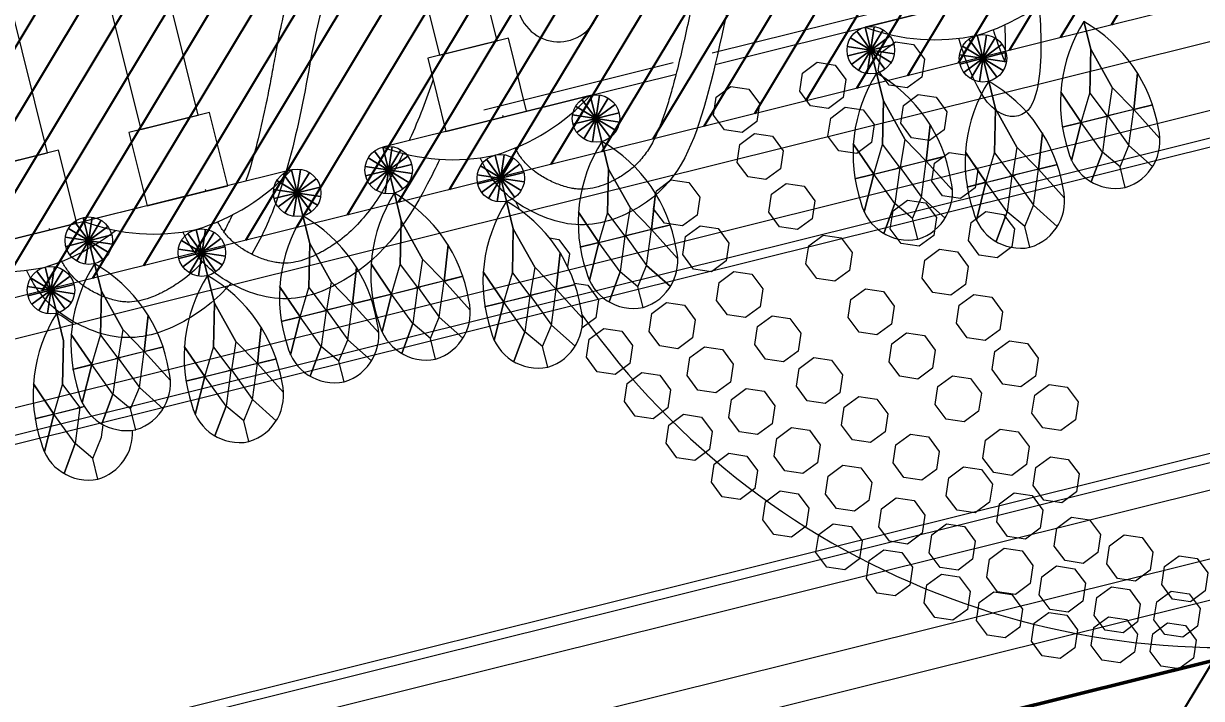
# Model space of a CAD drawing. Header units: inches. Extents: x 252212 to 296477, y 417293 to 492071.
# Drawn here: x 283537.8 to 283934.6, y 478430.5 to 478657.8 of the extents above; entities that cross this region are included whole.
import ezdxf

# ---------------------------------------------------------------- set-up
doc = ezdxf.new("R2010")
doc.units = ezdxf.units.IN
doc.header["$MEASUREMENT"] = 0
for name, color, linetype, lineweight in [('1', 1, 'Continuous', 50), ('A-Dim-ID', 9, 'Continuous', 20), ('Glass', 4, 'Continuous', 0), ('Marble', 6, 'Continuous', 0)]:
    doc.layers.add(name, color=color, linetype=linetype, lineweight=lineweight)
for name, color, linetype in [('8', 8, 'Continuous'), ('ELECTRICAL', 10, 'Continuous'), ('gypsum', 31, 'Continuous'), ('MARBLE HATCH', 251, 'Continuous'), ('WOOD LINES', 35, 'Continuous')]:
    doc.layers.add(name, color=color, linetype=linetype)
doc.styles.add('ST9', font='romans.shx', dxfattribs={"width": 0.8})
doc.dimstyles.new('DIM-20', dxfattribs={"dimscale": 1000, "dimtxt": 0.044, "dimasz": 0.035, "dimexe": 0.022, "dimexo": 0.022, "dimgap": 0.022, "dimtad": 1, "dimdec": 0, "dimzin": 0, "dimdsep": 46, "dimtxsty": 'ST9', "dimblk1": 'ARCHTICK', "dimblk2": 'ARCHTICK', "dimsah": 1, "dimcen": 0.088, "dimdle": 0.04, "dimclrd": 256, "dimclre": 256, "dimclrt": 3, "dimadec": 0, "dimazin": 0, "dimtfac": 1, "dimtdec": 0, "dimtix": 1, "dimtofl": 0, "dimtmove": 1, "dimatfit": 3, "dimldrblk": 'CLOSED', "dimfxl": 1, "dimtolj": 1, "dimtzin": 0, "dimarcsym": 0})

# ---------------------------------------------------------------- blocks, each defined once
blk = doc.blocks.new('SECTION A AND B CEILING')
at = {"layer": '8'}
h = blk.add_hatch(dxfattribs=at)
h.set_pattern_fill('ANSI31', color=256, scale=100, style=0)
edge = h.paths.add_edge_path()
edge.add_line((113691.15, 11126.91), (116053.5, 11126.91))
edge.add_arc((116053.5, 10976.91), 150, 0, 90, ccw=False)
edge.add_line((116203.5, 10976.91), (116203.5, 10801.91))
edge.add_line((116203.5, 10801.91), (116115, 10801.91))
edge.add_line((116115, 10801.91), (116058.39, 10876.91))
edge.add_line((116058.39, 10876.91), (116019.32, 10876.91))
edge.add_line((116019.32, 10876.91), (116019.32, 10854.41))
edge.add_line((116019.32, 10854.41), (116028.32, 10854.41))
edge.add_line((116028.32, 10854.41), (116028.32, 10846.91))
edge.add_arc((116029.21, 10818.98), 27.95, 29.519, 91.8217, ccw=False)
edge.add_arc((116021.07, 10817.34), 35.93, 6.5273, 25.3967, ccw=False)
edge.add_arc((115725.48, 10783.27), 333.48, 4.7514, 6.5687, ccw=False)
edge.add_arc((116110.97, 10816.64), 53.47, 186.1636, 202.8448)
edge.add_arc((116077.99, 10803.75), 18.1, -154.2285, -83.169)
edge.add_line((116080.14, 10785.78), (116080.14, 10782.78))
edge.add_arc((116080.14, 10774.98), 7.8, 90, 308.4673)
edge.add_line((116085, 10768.87), (116085, 10759.87))
edge.add_arc((116085, 10738.87), 21, 0, 90, ccw=False)
edge.add_line((116106, 10738.87), (116155, 10738.87))
edge.add_line((116155, 10738.87), (116155, 10693.87))
edge.add_line((116155, 10693.87), (116275, 10693.87))
edge.add_line((116275, 10693.87), (116275, 10713.87))
edge.add_line((116275, 10713.87), (116295, 10713.87))
edge.add_line((116295, 10713.87), (116295, 10738.87))
edge.add_line((116295, 10738.87), (116228.5, 10738.87))
edge.add_line((116228.5, 10738.87), (116228.5, 10976.91))
edge.add_arc((116053.5, 10976.91), 175, 0, 90)
edge.add_line((116053.5, 11151.91), (113691.15, 11151.91))
edge.add_line((113691.15, 11151.91), (113166.49, 11151.91))
edge.add_arc((113166.49, 10976.91), 175, 90, 180)
edge.add_line((112991.49, 10976.91), (112991.49, 10738.87))
edge.add_line((112991.49, 10738.87), (112924.99, 10738.87))
edge.add_line((112924.99, 10738.87), (112924.99, 10713.87))
edge.add_line((112924.99, 10713.87), (112944.99, 10713.87))
edge.add_line((112944.99, 10713.87), (112944.99, 10693.87))
edge.add_line((112944.99, 10693.87), (113064.99, 10693.87))
edge.add_line((113064.99, 10693.87), (113064.99, 10738.87))
edge.add_line((113064.99, 10738.87), (113113.99, 10738.87))
edge.add_arc((113134.99, 10738.87), 21, 90, 180, ccw=False)
edge.add_line((113134.99, 10759.87), (113134.99, 10768.87))
edge.add_arc((113139.85, 10774.98), 7.8, -128.4673, 90)
edge.add_line((113139.85, 10782.78), (113139.85, 10785.78))
edge.add_arc((113142, 10803.75), 18.1, -96.831, -25.7715)
edge.add_arc((113109.02, 10816.64), 53.47, -22.8448, -6.1636)
edge.add_arc((113494.51, 10783.27), 333.48, 173.4313, 175.2486, ccw=False)
edge.add_arc((113198.92, 10817.34), 35.93, 154.6033, 173.4727, ccw=False)
edge.add_arc((113190.78, 10818.98), 27.95, 88.1783, 150.481, ccw=False)
edge.add_line((113191.67, 10846.91), (113191.67, 10854.41))
edge.add_line((113191.67, 10854.41), (113200.67, 10854.41))
edge.add_line((113200.67, 10854.41), (113200.67, 10876.91))
edge.add_line((113200.67, 10876.91), (113161.6, 10876.91))
edge.add_line((113161.6, 10876.91), (113104.99, 10801.91))
edge.add_line((113104.99, 10801.91), (113016.49, 10801.91))
edge.add_line((113016.49, 10801.91), (113016.49, 10976.91))
edge.add_arc((113166.49, 10976.91), 150, 90, 180, ccw=False)
edge.add_line((113166.49, 11126.91), (113691.15, 11126.91))
blk = doc.blocks.new('crystal ch 21')
at = {"layer": 'Glass', "color": 193, "lineweight": 0}
for p, q in [((38264.82, 39308.8), (38264.82, 39324.8)), ((38264.82, 39324.8), (38264.82, 39308.8)), ((38259.16, 39311.14), (38270.48, 39322.45)), ((38270.48, 39311.14), (38259.16, 39322.45)), ((38270.48, 39322.45), (38259.16, 39311.14)), ((38259.16, 39322.45), (38270.48, 39311.14)), ((38261.76, 39309.4), (38267.88, 39324.19)), ((38267.88, 39309.4), (38261.76, 39324.19)), ((38267.88, 39324.19), (38261.76, 39309.4)), ((38261.76, 39324.19), (38267.88, 39309.4)), ((38331.16, 39309.81), (38342.48, 39321.13)), ((38342.48, 39309.81), (38331.16, 39321.13)), ((38342.48, 39321.13), (38331.16, 39309.81)), ((38331.16, 39321.13), (38342.48, 39309.81)), ((38333.76, 39308.08), (38339.88, 39322.86)), ((38339.88, 39308.08), (38333.76, 39322.86)), ((38339.88, 39322.86), (38333.76, 39308.08)), ((38333.76, 39322.86), (38339.88, 39308.08)), ((38336.82, 39307.47), (38336.82, 39323.47)), ((38336.82, 39323.47), (38336.82, 39307.47)), ((38362.91, 39309.81), (38374.23, 39321.13)), ((38374.23, 39309.81), (38362.91, 39321.13)), ((38374.23, 39321.13), (38362.91, 39309.81)), ((38362.91, 39321.13), (38374.23, 39309.81)), ((38365.51, 39308.08), (38371.63, 39322.86)), ((38371.63, 39308.08), (38365.51, 39322.86)), ((38371.63, 39322.86), (38365.51, 39308.08)), ((38365.51, 39322.86), (38371.63, 39308.08)), ((38368.57, 39307.47), (38368.57, 39323.47)), ((38368.57, 39323.47), (38368.57, 39307.47)), ((38434.91, 39309.81), (38446.23, 39321.13)), ((38446.23, 39309.81), (38434.91, 39321.13)), ((38446.23, 39321.13), (38434.91, 39309.81)), ((38434.91, 39321.13), (38446.23, 39309.81)), ((38437.51, 39308.08), (38443.63, 39322.86)), ((38443.63, 39308.08), (38437.51, 39322.86)), ((38443.63, 39322.86), (38437.51, 39308.08)), ((38437.51, 39322.86), (38443.63, 39308.08)), ((38440.57, 39307.47), (38440.57, 39323.47)), ((38440.57, 39323.47), (38440.57, 39307.47)), ((38530.29, 39309.81), (38541.61, 39321.13)), ((38541.61, 39309.81), (38530.29, 39321.13)), ((38541.61, 39321.13), (38530.29, 39309.81)), ((38530.29, 39321.13), (38541.61, 39309.81)), ((38532.89, 39308.08), (38539.01, 39322.86)), ((38539.01, 39308.08), (38532.89, 39322.86)), ((38539.01, 39322.86), (38532.89, 39308.08)), ((38532.89, 39322.86), (38539.01, 39308.08)), ((38535.95, 39307.47), (38535.95, 39323.47)), ((38535.95, 39323.47), (38535.95, 39307.47)), ((38256.82, 39316.8), (38272.82, 39316.8)), ((38272.82, 39316.8), (38256.82, 39316.8)), ((38257.43, 39313.73), (38272.21, 39319.86)), ((38272.21, 39313.73), (38257.43, 39319.86)), ((38272.21, 39319.86), (38257.43, 39313.73)), ((38257.43, 39319.86), (38272.21, 39313.73)), ((38329.43, 39312.41), (38344.21, 39318.53)), ((38344.21, 39312.41), (38329.43, 39318.53)), ((38344.21, 39318.53), (38329.43, 39312.41)), ((38329.43, 39318.53), (38344.21, 39312.41)), ((38361.18, 39312.41), (38375.96, 39318.53)), ((38375.96, 39312.41), (38361.18, 39318.53)), ((38375.96, 39318.53), (38361.18, 39312.41)), ((38361.18, 39318.53), (38375.96, 39312.41)), ((38433.18, 39312.41), (38447.96, 39318.53)), ((38447.96, 39312.41), (38433.18, 39318.53)), ((38447.96, 39318.53), (38433.18, 39312.41)), ((38433.18, 39318.53), (38447.96, 39312.41)), ((38528.56, 39312.41), (38543.34, 39318.53)), ((38543.34, 39312.41), (38528.56, 39318.53)), ((38543.34, 39318.53), (38528.56, 39312.41)), ((38528.56, 39318.53), (38543.34, 39312.41)), ((38328.82, 39315.47), (38344.82, 39315.47)), ((38344.82, 39315.47), (38328.82, 39315.47)), ((38360.57, 39315.47), (38376.57, 39315.47)), ((38376.57, 39315.47), (38360.57, 39315.47)), ((38432.57, 39315.47), (38448.57, 39315.47)), ((38448.57, 39315.47), (38432.57, 39315.47)), ((38527.95, 39315.47), (38543.95, 39315.47)), ((38543.95, 39315.47), (38527.95, 39315.47)), ((38242.77, 39298.04), (38254.09, 39309.35)), ((38254.09, 39298.04), (38242.77, 39309.35)), ((38254.09, 39309.35), (38242.77, 39298.04)), ((38242.77, 39309.35), (38254.09, 39298.04)), ((38245.37, 39296.3), (38251.49, 39311.08)), ((38251.49, 39296.3), (38245.37, 39311.08)), ((38251.49, 39311.08), (38245.37, 39296.3)), ((38245.37, 39311.08), (38251.49, 39296.3)), ((38248.43, 39295.69), (38248.43, 39311.69)), ((38248.43, 39311.69), (38248.43, 39295.69)), ((38295.16, 39298.04), (38306.48, 39309.35)), ((38306.48, 39298.04), (38295.16, 39309.35)), ((38306.48, 39309.35), (38295.16, 39298.04)), ((38295.16, 39309.35), (38306.48, 39298.04)), ((38297.76, 39296.3), (38303.88, 39311.08)), ((38303.88, 39296.3), (38297.76, 39311.08)), ((38303.88, 39311.08), (38297.76, 39296.3)), ((38297.76, 39311.08), (38303.88, 39296.3)), ((38300.82, 39295.69), (38300.82, 39311.69)), ((38300.82, 39311.69), (38300.82, 39295.69)), ((38398.91, 39298.04), (38410.23, 39309.35)), ((38410.23, 39298.04), (38398.91, 39309.35)), ((38410.23, 39309.35), (38398.91, 39298.04)), ((38398.91, 39309.35), (38410.23, 39298.04)), ((38401.51, 39296.3), (38407.63, 39311.08)), ((38407.63, 39296.3), (38401.51, 39311.08)), ((38407.63, 39311.08), (38401.51, 39296.3)), ((38401.51, 39311.08), (38407.63, 39296.3)), ((38404.57, 39295.69), (38404.57, 39311.69)), ((38404.57, 39311.69), (38404.57, 39295.69)), ((38566.29, 39298.04), (38577.61, 39309.35)), ((38577.61, 39298.04), (38566.29, 39309.35)), ((38577.61, 39309.35), (38566.29, 39298.04)), ((38566.29, 39309.35), (38577.61, 39298.04)), ((38568.89, 39296.3), (38575.01, 39311.08)), ((38575.01, 39296.3), (38568.89, 39311.08)), ((38575.01, 39311.08), (38568.89, 39296.3)), ((38568.89, 39311.08), (38575.01, 39296.3)), ((38571.95, 39295.69), (38571.95, 39311.69)), ((38571.95, 39311.69), (38571.95, 39295.69)), ((38241.04, 39300.63), (38255.82, 39306.75)), ((38255.82, 39300.63), (38241.04, 39306.75)), ((38255.82, 39306.75), (38241.04, 39300.63)), ((38241.04, 39306.75), (38255.82, 39300.63)), ((38293.43, 39300.63), (38308.21, 39306.75)), ((38308.21, 39300.63), (38293.43, 39306.75)), ((38308.21, 39306.75), (38293.43, 39300.63)), ((38293.43, 39306.75), (38308.21, 39300.63)), ((38397.18, 39300.63), (38411.96, 39306.75)), ((38411.96, 39300.63), (38397.18, 39306.75)), ((38411.96, 39306.75), (38397.18, 39300.63)), ((38397.18, 39306.75), (38411.96, 39300.63)), ((38564.56, 39300.63), (38579.34, 39306.75)), ((38579.34, 39300.63), (38564.56, 39306.75)), ((38579.34, 39306.75), (38564.56, 39300.63)), ((38564.56, 39306.75), (38579.34, 39300.63)), ((38240.43, 39303.69), (38256.43, 39303.69)), ((38256.43, 39303.69), (38240.43, 39303.69)), ((38292.82, 39303.69), (38308.82, 39303.69)), ((38308.82, 39303.69), (38292.82, 39303.69)), ((38396.57, 39303.69), (38412.57, 39303.69)), ((38412.57, 39303.69), (38396.57, 39303.69)), ((38563.95, 39303.69), (38579.95, 39303.69)), ((38579.95, 39303.69), (38563.95, 39303.69)), ((38249.08, 39276.02), (38265.83, 39276.02)), ((38280.56, 39276.02), (38263.81, 39276.02)), ((38321.08, 39274.7), (38337.83, 39274.7)), ((38352.56, 39274.7), (38335.81, 39274.7)), ((38352.83, 39274.7), (38369.58, 39274.7)), ((38384.31, 39274.7), (38367.57, 39274.7)), ((38424.83, 39274.7), (38441.58, 39274.7)), ((38456.31, 39274.7), (38439.57, 39274.7)), ((38520.21, 39274.7), (38536.95, 39274.7)), ((38551.69, 39274.7), (38534.94, 39274.7)), ((38592.21, 39274.7), (38608.95, 39274.7)), ((38623.69, 39274.7), (38606.94, 39274.7)), ((38232.69, 39262.92), (38249.44, 39262.92)), ((38249.88, 39262.92), (38247.43, 39262.92)), ((38285.08, 39262.92), (38301.83, 39262.92)), ((38316.56, 39262.92), (38299.81, 39262.92)), ((38388.83, 39262.92), (38405.58, 39262.92)), ((38420.31, 39262.92), (38403.57, 39262.92)), ((38556.21, 39262.92), (38572.95, 39262.92)), ((38587.69, 39262.92), (38570.94, 39262.92))]:
    blk.add_line(p, q, dxfattribs=at)
for points in [[(38258.43, 39437.03), (38238.43, 39437.03), (38238.43, 39348.88), (38258.43, 39348.88)], [(38310.82, 39437.03), (38290.82, 39437.03), (38290.82, 39348.88), (38310.82, 39348.88)], [(38414.57, 39437.03), (38394.57, 39437.03), (38394.57, 39348.88), (38414.57, 39348.88)], [(38262.32, 39348.88), (38234.32, 39348.88), (38234.32, 39323.47), (38262.32, 39323.47)], [(38314.71, 39348.88), (38286.71, 39348.88), (38286.71, 39323.47), (38314.71, 39323.47)], [(38418.46, 39348.88), (38390.46, 39348.88), (38390.46, 39323.47), (38418.46, 39323.47)], [(38487.26, 39315.02), (38492.92, 39312.68), (38495.26, 39307.02), (38492.92, 39301.36), (38487.26, 39299.02), (38481.61, 39301.36), (38479.26, 39307.02), (38481.61, 39312.68)], [(38517.39, 39315.86), (38523.05, 39313.51), (38525.39, 39307.86), (38523.05, 39302.2), (38517.39, 39299.86), (38511.73, 39302.2), (38509.39, 39307.86), (38511.73, 39313.51)], [(38544.75, 39316.19), (38550.41, 39313.85), (38552.75, 39308.19), (38550.41, 39302.53), (38544.75, 39300.19), (38539.1, 39302.53), (38536.75, 39308.19), (38539.1, 39313.85)], [(38491.16, 39297.66), (38496.82, 39295.31), (38499.16, 39289.66), (38496.82, 39284), (38491.16, 39281.66), (38485.51, 39284), (38483.16, 39289.66), (38485.51, 39295.31)], [(38522.97, 39298.86), (38528.62, 39296.52), (38530.97, 39290.86), (38528.62, 39285.2), (38522.97, 39282.86), (38517.31, 39285.2), (38514.97, 39290.86), (38517.31, 39296.52)], [(38547.79, 39297.11), (38553.45, 39294.77), (38555.79, 39289.11), (38553.45, 39283.46), (38547.79, 39281.11), (38542.13, 39283.46), (38539.79, 39289.11), (38542.13, 39294.77)], [(38460.07, 39289.31), (38465.73, 39286.96), (38468.07, 39281.31), (38465.73, 39275.65), (38460.07, 39273.31), (38454.42, 39275.65), (38452.07, 39281.31), (38454.42, 39286.96)], [(38497.41, 39278.8), (38503.07, 39276.46), (38505.41, 39270.8), (38503.07, 39265.15), (38497.41, 39262.8), (38491.76, 39265.15), (38489.41, 39270.8), (38491.76, 39276.46)], [(38553.21, 39275.65), (38558.87, 39273.31), (38561.21, 39267.65), (38558.87, 39262), (38553.21, 39259.65), (38547.56, 39262), (38545.21, 39267.65), (38547.56, 39273.31)], [(38465.86, 39271.97), (38471.51, 39269.63), (38473.86, 39263.97), (38471.51, 39258.31), (38465.86, 39255.97), (38460.2, 39258.31), (38457.86, 39263.97), (38460.2, 39269.63)], [(38535.8, 39263.47), (38541.46, 39261.12), (38543.8, 39255.47), (38541.46, 39249.81), (38535.8, 39247.47), (38530.14, 39249.81), (38527.8, 39255.47), (38530.14, 39261.12)], [(38505.39, 39258.88), (38511.05, 39256.54), (38513.39, 39250.88), (38511.05, 39245.23), (38505.39, 39242.88), (38499.73, 39245.23), (38497.39, 39250.88), (38499.73, 39256.54)], [(38473.21, 39254.22), (38478.87, 39251.87), (38481.21, 39246.22), (38478.87, 39240.56), (38473.21, 39238.22), (38467.55, 39240.56), (38465.21, 39246.22), (38467.55, 39251.87)], [(38560.37, 39253.33), (38566.03, 39250.98), (38568.37, 39245.33), (38566.03, 39239.67), (38560.37, 39237.33), (38554.72, 39239.67), (38552.37, 39245.33), (38554.72, 39250.98)], [(38448.62, 39249.57), (38454.28, 39247.22), (38456.62, 39241.57), (38454.28, 39235.91), (38448.62, 39233.57), (38442.96, 39235.91), (38440.62, 39241.57), (38442.96, 39247.22)], [(38426.02, 39246.25), (38431.68, 39243.9), (38434.02, 39238.25), (38431.68, 39232.59), (38426.02, 39230.25), (38420.36, 39232.59), (38418.02, 39238.25), (38420.36, 39243.9)], [(38542.21, 39244.8), (38547.87, 39242.45), (38550.21, 39236.8), (38547.87, 39231.14), (38542.21, 39228.8), (38536.56, 39231.14), (38534.21, 39236.8), (38536.56, 39242.45)], [(38514.82, 39237.88), (38520.47, 39235.53), (38522.82, 39229.88), (38520.47, 39224.22), (38514.82, 39221.88), (38509.16, 39224.22), (38506.82, 39229.88), (38509.16, 39235.53)], [(38482.05, 39236.65), (38487.71, 39234.3), (38490.05, 39228.65), (38487.71, 39222.99), (38482.05, 39220.65), (38476.4, 39222.99), (38474.05, 39228.65), (38476.4, 39234.3)], [(38457.46, 39232), (38463.12, 39229.66), (38465.46, 39224), (38463.12, 39218.34), (38457.46, 39216), (38451.8, 39218.34), (38449.46, 39224), (38451.8, 39229.66)], [(38434.86, 39228.68), (38440.52, 39226.33), (38442.86, 39220.68), (38440.52, 39215.02), (38434.86, 39212.68), (38429.2, 39215.02), (38426.86, 39220.68), (38429.2, 39226.33)], [(38549.75, 39227.24), (38555.4, 39224.9), (38557.75, 39219.24), (38555.4, 39213.58), (38549.75, 39211.24), (38544.09, 39213.58), (38541.75, 39219.24), (38544.09, 39224.9)], [(38492.28, 39219.63), (38497.93, 39217.28), (38500.28, 39211.63), (38497.93, 39205.97), (38492.28, 39203.63), (38486.62, 39205.97), (38484.28, 39211.63), (38486.62, 39217.28)], [(38524.6, 39220.13), (38530.26, 39217.78), (38532.6, 39212.13), (38530.26, 39206.47), (38524.6, 39204.13), (38518.95, 39206.47), (38516.6, 39212.13), (38518.95, 39217.78)], [(38467.68, 39214.98), (38473.34, 39212.63), (38475.68, 39206.98), (38473.34, 39201.32), (38467.68, 39198.98), (38462.02, 39201.32), (38459.68, 39206.98), (38462.02, 39212.63)], [(38445.08, 39211.66), (38450.74, 39209.31), (38453.08, 39203.66), (38450.74, 39198), (38445.08, 39195.66), (38439.43, 39198), (38437.08, 39203.66), (38439.43, 39209.31)], [(38557.64, 39209.19), (38563.3, 39206.84), (38565.64, 39201.19), (38563.3, 39195.53), (38557.64, 39193.19), (38551.98, 39195.53), (38549.64, 39201.19), (38551.98, 39206.84)], [(38503.91, 39203.21), (38509.56, 39200.86), (38511.91, 39195.21), (38509.56, 39189.55), (38503.91, 39187.21), (38498.25, 39189.55), (38495.91, 39195.21), (38498.25, 39200.86)], [(38536.21, 39202.38), (38541.86, 39200.04), (38544.21, 39194.38), (38541.86, 39188.72), (38536.21, 39186.38), (38530.55, 39188.72), (38528.21, 39194.38), (38530.55, 39200.04)], [(38479.31, 39198.56), (38484.97, 39196.21), (38487.31, 39190.56), (38484.97, 39184.9), (38479.31, 39182.56), (38473.66, 39184.9), (38471.31, 39190.56), (38473.66, 39196.21)], [(38456.71, 39195.24), (38462.37, 39192.89), (38464.71, 39187.24), (38462.37, 39181.58), (38456.71, 39179.24), (38451.06, 39181.58), (38448.71, 39187.24), (38451.06, 39192.89)], [(38567.11, 39191.66), (38572.77, 39189.32), (38575.11, 39183.66), (38572.77, 39178), (38567.11, 39175.66), (38561.46, 39178), (38559.11, 39183.66), (38561.46, 39189.32)], [(38517.67, 39186.7), (38523.32, 39184.36), (38525.67, 39178.7), (38523.32, 39173.05), (38517.67, 39170.7), (38512.01, 39173.05), (38509.67, 39178.7), (38512.01, 39184.36)], [(38493.07, 39182.05), (38498.73, 39179.71), (38501.07, 39174.05), (38498.73, 39168.4), (38493.07, 39166.05), (38487.41, 39168.4), (38485.07, 39174.05), (38487.41, 39179.71)], [(38470.47, 39178.73), (38476.13, 39176.39), (38478.47, 39170.73), (38476.13, 39165.08), (38470.47, 39162.73), (38464.82, 39165.08), (38462.47, 39170.73), (38464.82, 39176.39)], [(38547.44, 39181.01), (38553.1, 39178.67), (38555.44, 39173.01), (38553.1, 39167.35), (38547.44, 39165.01), (38541.79, 39167.35), (38539.44, 39173.01), (38541.79, 39178.67)], [(38532.38, 39171.69), (38538.03, 39169.34), (38540.38, 39163.69), (38538.03, 39158.03), (38532.38, 39155.69), (38526.72, 39158.03), (38524.38, 39163.69), (38526.72, 39169.34)], [(38507.78, 39167.04), (38513.44, 39164.7), (38515.78, 39159.04), (38513.44, 39153.38), (38507.78, 39151.04), (38502.13, 39153.38), (38499.78, 39159.04), (38502.13, 39164.7)], [(38561.58, 39167.97), (38567.24, 39165.63), (38569.58, 39159.97), (38567.24, 39154.32), (38561.58, 39151.97), (38555.93, 39154.32), (38553.58, 39159.97), (38555.93, 39165.63)], [(38485.18, 39163.72), (38490.84, 39161.38), (38493.18, 39155.72), (38490.84, 39150.06), (38485.18, 39147.72), (38479.53, 39150.06), (38477.18, 39155.72), (38479.53, 39161.38)], [(38546.77, 39159.07), (38552.43, 39156.72), (38554.77, 39151.07), (38552.43, 39145.41), (38546.77, 39143.07), (38541.11, 39145.41), (38538.77, 39151.07), (38541.11, 39156.72)], [(38522.18, 39154.42), (38527.83, 39152.08), (38530.18, 39146.42), (38527.83, 39140.76), (38522.18, 39138.42), (38516.52, 39140.76), (38514.18, 39146.42), (38516.52, 39152.08)], [(38499.58, 39151.1), (38505.24, 39148.76), (38507.58, 39143.1), (38505.24, 39137.44), (38499.58, 39135.1), (38493.92, 39137.44), (38491.58, 39143.1), (38493.92, 39148.76)], [(38563.6, 39146.44), (38569.26, 39144.09), (38571.6, 39138.44), (38569.26, 39132.78), (38563.6, 39130.44), (38557.94, 39132.78), (38555.6, 39138.44), (38557.94, 39144.09)], [(38516.41, 39138.47), (38522.06, 39136.12), (38524.41, 39130.47), (38522.06, 39124.81), (38516.41, 39122.47), (38510.75, 39124.81), (38508.41, 39130.47), (38510.75, 39136.12)], [(38539.01, 39141.79), (38544.66, 39139.45), (38547.01, 39133.79), (38544.66, 39128.13), (38539.01, 39125.79), (38533.35, 39128.13), (38531.01, 39133.79), (38533.35, 39139.45)], [(38579.33, 39136.38), (38584.98, 39134.04), (38587.33, 39128.38), (38584.98, 39122.72), (38579.33, 39120.38), (38573.67, 39122.72), (38571.33, 39128.38), (38573.67, 39134.04)], [(38554.73, 39131.73), (38560.39, 39129.39), (38562.73, 39123.73), (38560.39, 39118.07), (38554.73, 39115.73), (38549.08, 39118.07), (38546.73, 39123.73), (38549.08, 39129.39)], [(38532.13, 39128.41), (38537.79, 39126.07), (38540.13, 39120.41), (38537.79, 39114.75), (38532.13, 39112.41), (38526.48, 39114.75), (38524.13, 39120.41), (38526.48, 39126.07)], [(38595.61, 39125.14), (38601.26, 39122.79), (38603.61, 39117.14), (38601.26, 39111.48), (38595.61, 39109.14), (38589.95, 39111.48), (38587.61, 39117.14), (38589.95, 39122.79)], [(38571.01, 39120.49), (38576.67, 39118.14), (38579.01, 39112.49), (38576.67, 39106.83), (38571.01, 39104.49), (38565.36, 39106.83), (38563.01, 39112.49), (38565.36, 39118.14)], [(38548.41, 39117.17), (38554.07, 39114.82), (38556.41, 39109.17), (38554.07, 39103.51), (38548.41, 39101.17), (38542.76, 39103.51), (38540.41, 39109.17), (38542.76, 39114.82)], [(38567.59, 39110.89), (38573.25, 39108.55), (38575.59, 39102.89), (38573.25, 39097.24), (38567.59, 39094.89), (38561.93, 39097.24), (38559.59, 39102.89), (38561.93, 39108.55)], [(38590.19, 39114.21), (38595.85, 39111.87), (38598.19, 39106.21), (38595.85, 39100.56), (38590.19, 39098.21), (38584.53, 39100.56), (38582.19, 39106.21), (38584.53, 39111.87)], [(38586.37, 39104.11), (38592.03, 39101.77), (38594.37, 39096.11), (38592.03, 39090.45), (38586.37, 39088.11), (38580.71, 39090.45), (38578.37, 39096.11), (38580.71, 39101.77)]]:
    blk.add_lwpolyline(points, close=True, dxfattribs=at)
for points in [[(38404.57, 39327.47), (38470.35, 39327.47)], [(38483.92, 39327.47), (38666.86, 39327.47)], [(38404.57, 39323.47), (38470.35, 39323.47)], [(38483.92, 39323.47), (38666.86, 39323.47)], [(38264.82, 39251.18), (38264.82, 39258.4), (38260.23, 39264.66), (38255.71, 39276.02), (38251.46, 39287.57), (38255.71, 39276.02), (38260.93, 39284.95), (38264.82, 39299.25), (38264.82, 39308.8), (38264.82, 39299.25), (38260.93, 39284.95), (38264.73, 39276.02), (38260.23, 39264.66), (38254.19, 39255.81), (38260.23, 39264.66), (38255.71, 39276.02), (38249.51, 39264.42), (38255.71, 39276.02), (38249.08, 39276.02), (38264.73, 39276.02)], [(38264.82, 39251.18), (38264.82, 39258.4), (38269.41, 39264.66), (38273.94, 39276.02), (38278.18, 39287.57), (38273.94, 39276.02), (38268.71, 39284.95), (38264.82, 39299.25), (38264.82, 39308.8), (38264.82, 39299.25), (38268.71, 39284.95), (38264.91, 39276.02), (38269.41, 39264.66), (38275.45, 39255.81), (38269.41, 39264.66), (38273.94, 39276.02), (38280.13, 39264.42), (38273.94, 39276.02), (38280.56, 39276.02), (38264.91, 39276.02)], [(38336.82, 39249.85), (38336.82, 39257.07), (38332.23, 39263.33), (38327.71, 39274.7), (38323.46, 39286.24), (38327.71, 39274.7), (38332.93, 39283.63), (38336.82, 39297.92), (38336.82, 39307.47), (38336.82, 39297.92), (38332.93, 39283.63), (38336.73, 39274.7), (38332.23, 39263.33), (38326.19, 39254.48), (38332.23, 39263.33), (38327.71, 39274.7), (38321.51, 39263.1), (38327.71, 39274.7), (38321.08, 39274.7), (38336.73, 39274.7)], [(38336.82, 39249.85), (38336.82, 39257.07), (38341.41, 39263.33), (38345.94, 39274.7), (38350.18, 39286.24), (38345.94, 39274.7), (38340.71, 39283.63), (38336.82, 39297.92), (38336.82, 39307.47), (38336.82, 39297.92), (38340.71, 39283.63), (38336.91, 39274.7), (38341.41, 39263.33), (38347.45, 39254.48), (38341.41, 39263.33), (38345.94, 39274.7), (38352.13, 39263.1), (38345.94, 39274.7), (38352.56, 39274.7), (38336.91, 39274.7)], [(38368.57, 39249.85), (38368.57, 39257.07), (38363.98, 39263.33), (38359.46, 39274.7), (38355.21, 39286.24), (38359.46, 39274.7), (38364.68, 39283.63), (38368.57, 39297.92), (38368.57, 39307.47), (38368.57, 39297.92), (38364.68, 39283.63), (38368.48, 39274.7), (38363.98, 39263.33), (38357.94, 39254.48), (38363.98, 39263.33), (38359.46, 39274.7), (38353.26, 39263.1), (38359.46, 39274.7), (38352.83, 39274.7), (38368.48, 39274.7)], [(38368.57, 39249.85), (38368.57, 39257.07), (38373.16, 39263.33), (38377.69, 39274.7), (38381.93, 39286.24), (38377.69, 39274.7), (38372.46, 39283.63), (38368.57, 39297.92), (38368.57, 39307.47), (38368.57, 39297.92), (38372.46, 39283.63), (38368.67, 39274.7), (38373.16, 39263.33), (38379.2, 39254.48), (38373.16, 39263.33), (38377.69, 39274.7), (38383.88, 39263.1), (38377.69, 39274.7), (38384.31, 39274.7), (38368.67, 39274.7)], [(38440.57, 39249.85), (38440.57, 39257.07), (38435.98, 39263.33), (38431.46, 39274.7), (38427.21, 39286.24), (38431.46, 39274.7), (38436.68, 39283.63), (38440.57, 39297.92), (38440.57, 39307.47), (38440.57, 39297.92), (38436.68, 39283.63), (38440.48, 39274.7), (38435.98, 39263.33), (38429.94, 39254.48), (38435.98, 39263.33), (38431.46, 39274.7), (38425.26, 39263.1), (38431.46, 39274.7), (38424.83, 39274.7), (38440.48, 39274.7)], [(38440.57, 39249.85), (38440.57, 39257.07), (38445.16, 39263.33), (38449.69, 39274.7), (38453.93, 39286.24), (38449.69, 39274.7), (38444.46, 39283.63), (38440.57, 39297.92), (38440.57, 39307.47), (38440.57, 39297.92), (38444.46, 39283.63), (38440.67, 39274.7), (38445.16, 39263.33), (38451.2, 39254.48), (38445.16, 39263.33), (38449.69, 39274.7), (38455.88, 39263.1), (38449.69, 39274.7), (38456.31, 39274.7), (38440.67, 39274.7)], [(38535.95, 39249.85), (38535.95, 39257.07), (38531.36, 39263.33), (38526.83, 39274.7), (38522.59, 39286.24), (38526.83, 39274.7), (38532.06, 39283.63), (38535.95, 39297.92), (38535.95, 39307.47), (38535.95, 39297.92), (38532.06, 39283.63), (38535.85, 39274.7), (38531.36, 39263.33), (38525.32, 39254.48), (38531.36, 39263.33), (38526.83, 39274.7), (38520.64, 39263.1), (38526.83, 39274.7), (38520.21, 39274.7), (38535.85, 39274.7)], [(38535.95, 39249.85), (38535.95, 39257.07), (38540.54, 39263.33), (38545.06, 39274.7), (38549.31, 39286.24), (38545.06, 39274.7), (38539.84, 39283.63), (38535.95, 39297.92), (38535.95, 39307.47), (38535.95, 39297.92), (38539.84, 39283.63), (38536.04, 39274.7), (38540.54, 39263.33), (38546.58, 39254.48), (38540.54, 39263.33), (38545.06, 39274.7), (38551.26, 39263.1), (38545.06, 39274.7), (38551.69, 39274.7), (38536.04, 39274.7)], [(38607.95, 39249.85), (38607.95, 39257.07), (38603.36, 39263.33), (38598.83, 39274.7), (38594.59, 39286.24), (38598.83, 39274.7), (38604.06, 39283.63), (38607.95, 39297.92), (38607.95, 39307.47), (38607.95, 39297.92), (38604.06, 39283.63), (38607.85, 39274.7), (38603.36, 39263.33), (38597.32, 39254.48), (38603.36, 39263.33), (38598.83, 39274.7), (38592.64, 39263.1), (38598.83, 39274.7), (38592.21, 39274.7), (38607.85, 39274.7)], [(38607.95, 39249.85), (38607.95, 39257.07), (38612.54, 39263.33), (38617.06, 39274.7), (38621.31, 39286.24), (38617.06, 39274.7), (38611.84, 39283.63), (38607.95, 39297.92), (38607.95, 39307.47), (38607.95, 39297.92), (38611.84, 39283.63), (38608.04, 39274.7), (38612.54, 39263.33), (38618.58, 39254.48), (38612.54, 39263.33), (38617.06, 39274.7), (38623.26, 39263.1), (38617.06, 39274.7), (38623.69, 39274.7), (38608.04, 39274.7)], [(38248.43, 39238.08), (38248.43, 39245.3), (38243.84, 39251.56), (38239.32, 39262.92), (38235.07, 39274.47), (38239.32, 39262.92), (38244.54, 39271.85), (38248.43, 39286.14), (38248.43, 39295.69), (38248.43, 39286.14), (38244.54, 39271.85), (38248.34, 39262.92), (38243.84, 39251.56), (38237.8, 39242.7), (38243.84, 39251.56), (38239.32, 39262.92), (38233.12, 39251.32), (38239.32, 39262.92), (38232.69, 39262.92), (38248.34, 39262.92)], [(38300.82, 39238.08), (38300.82, 39245.3), (38296.23, 39251.56), (38291.71, 39262.92), (38287.46, 39274.47), (38291.71, 39262.92), (38296.93, 39271.85), (38300.82, 39286.14), (38300.82, 39295.69), (38300.82, 39286.14), (38296.93, 39271.85), (38300.73, 39262.92), (38296.23, 39251.56), (38290.19, 39242.7), (38296.23, 39251.56), (38291.71, 39262.92), (38285.51, 39251.32), (38291.71, 39262.92), (38285.08, 39262.92), (38300.73, 39262.92)], [(38300.82, 39238.08), (38300.82, 39245.3), (38305.41, 39251.56), (38309.94, 39262.92), (38314.18, 39274.47), (38309.94, 39262.92), (38304.71, 39271.85), (38300.82, 39286.14), (38300.82, 39295.69), (38300.82, 39286.14), (38304.71, 39271.85), (38300.91, 39262.92), (38305.41, 39251.56), (38311.45, 39242.7), (38305.41, 39251.56), (38309.94, 39262.92), (38316.13, 39251.32), (38309.94, 39262.92), (38316.56, 39262.92), (38300.91, 39262.92)], [(38404.57, 39238.08), (38404.57, 39245.3), (38399.98, 39251.56), (38395.46, 39262.92), (38391.21, 39274.47), (38395.46, 39262.92), (38400.68, 39271.85), (38404.57, 39286.14), (38404.57, 39295.69), (38404.57, 39286.14), (38400.68, 39271.85), (38404.48, 39262.92), (38399.98, 39251.56), (38393.94, 39242.7), (38399.98, 39251.56), (38395.46, 39262.92), (38389.26, 39251.32), (38395.46, 39262.92), (38388.83, 39262.92), (38404.48, 39262.92)], [(38404.57, 39238.08), (38404.57, 39245.3), (38409.16, 39251.56), (38413.69, 39262.92), (38417.93, 39274.47), (38413.69, 39262.92), (38408.46, 39271.85), (38404.57, 39286.14), (38404.57, 39295.69), (38404.57, 39286.14), (38408.46, 39271.85), (38404.67, 39262.92), (38409.16, 39251.56), (38415.2, 39242.7), (38409.16, 39251.56), (38413.69, 39262.92), (38419.88, 39251.32), (38413.69, 39262.92), (38420.31, 39262.92), (38404.67, 39262.92)], [(38571.95, 39238.08), (38571.95, 39245.3), (38567.36, 39251.56), (38562.83, 39262.92), (38558.59, 39274.47), (38562.83, 39262.92), (38568.06, 39271.85), (38571.95, 39286.14), (38571.95, 39295.69), (38571.95, 39286.14), (38568.06, 39271.85), (38571.85, 39262.92), (38567.36, 39251.56), (38561.32, 39242.7), (38567.36, 39251.56), (38562.83, 39262.92), (38556.64, 39251.32), (38562.83, 39262.92), (38556.21, 39262.92), (38571.85, 39262.92)], [(38571.95, 39238.08), (38571.95, 39245.3), (38576.54, 39251.56), (38581.06, 39262.92), (38585.31, 39274.47), (38581.06, 39262.92), (38575.84, 39271.85), (38571.95, 39286.14), (38571.95, 39295.69), (38571.95, 39286.14), (38575.84, 39271.85), (38572.04, 39262.92), (38576.54, 39251.56), (38582.58, 39242.7), (38576.54, 39251.56), (38581.06, 39262.92), (38587.26, 39251.32), (38581.06, 39262.92), (38587.69, 39262.92), (38572.04, 39262.92)], [(38415.66, 39280.19), (38418.54, 39278.99), (38420.88, 39273.34), (38419.25, 39269.39)], [(38420.15, 39263.39), (38424.32, 39261.66), (38426.66, 39256), (38424.32, 39250.35), (38418.89, 39248.1)], [(38248.43, 39238.08), (38248.43, 39245.3), (38253.02, 39251.56), (38254.57, 39255.45)]]:
    blk.add_lwpolyline(points, dxfattribs=at)
for points in [[(38284.43, 39323.47), (38212.43, 39323.47, 0.143523), (38248.43, 39311.69, 0.093471), (38274.44, 39317.98, 0.093471)], [(38336.82, 39323.47), (38264.82, 39323.47, 0.143523), (38300.82, 39311.69, 0.133521), (38336.82, 39323.47, -0.755489)], [(38440.57, 39323.47), (38368.57, 39323.47, 0.143523), (38404.57, 39311.69, 0.133521), (38440.57, 39323.47, -0.755489)], [(38607.95, 39323.47), (38535.95, 39323.47, 0.143523), (38571.95, 39311.69, 0.119734)], [(38571.95, 39311.69, 0.133521), (38607.95, 39323.47)]]:
    blk.add_lwpolyline(points, format="xyb", dxfattribs=at)
for centre in [(38264.82, 39316.8), (38336.82, 39315.47), (38368.57, 39315.47), (38440.57, 39315.47), (38535.95, 39315.47), (38248.43, 39303.69), (38300.82, 39303.69), (38404.57, 39303.69), (38571.95, 39303.69)]:
    blk.add_circle(centre, 8, dxfattribs=at)
for centre, radius, start, end in [((38438.02, 39357.16), 14, 142.2119, 91.4396), ((38300.05, 39271.9), 51.02, 133.6719, 184.6189), ((38229.59, 39271.9), 51.02, 355.3811, 46.3281), ((38372.05, 39270.57), 51.02, 133.6719, 184.6189), ((38301.59, 39270.57), 51.02, 355.3811, 46.3281), ((38403.8, 39270.57), 51.02, 133.6719, 184.6189), ((38333.34, 39270.57), 51.02, 355.3811, 46.3281), ((38475.8, 39270.57), 51.02, 133.6719, 184.6189), ((38405.34, 39270.57), 51.02, 355.3811, 46.3281), ((38571.18, 39270.57), 51.02, 133.6719, 184.6189), ((38500.72, 39270.57), 51.02, 355.3811, 46.3281), ((38643.18, 39270.57), 51.02, 133.6719, 184.6189), ((38572.72, 39270.57), 51.02, 355.3811, 46.3281), ((38283.66, 39258.79), 51.02, 133.6719, 184.6189), ((38213.2, 39258.79), 51.02, 39.1747, 46.3281), ((38336.05, 39258.79), 51.02, 133.6719, 184.6189), ((38265.59, 39258.79), 51.02, 355.3811, 46.3281), ((38439.8, 39258.79), 51.02, 133.6719, 184.6189), ((38369.34, 39258.79), 51.02, 355.3811, 46.3281), ((38666.86, 39348.43), 264.85, 191.6625, 192.3099), ((38607.18, 39258.79), 51.02, 133.6719, 184.6189), ((38536.72, 39258.79), 51.02, 355.3811, 46.3281), ((38265.65, 39267.62), 16.46, 179.4032, 267.0984), ((38263.99, 39267.62), 16.46, 272.9016, 0.5968), ((38337.65, 39266.29), 16.46, 179.4032, 267.0984), ((38335.99, 39266.29), 16.46, 272.9016, 0.5968), ((38369.4, 39266.29), 16.46, 179.4032, 267.0984), ((38367.74, 39266.29), 16.46, 272.9016, 0.5968), ((38441.4, 39266.29), 16.46, 179.4032, 267.0984), ((38439.74, 39266.29), 16.46, 272.9016, 0.5968), ((38536.78, 39266.29), 16.46, 179.4032, 267.0984), ((38535.12, 39266.29), 16.46, 272.9016, 0.5968), ((38608.78, 39266.29), 16.46, 179.4032, 267.0984), ((38607.12, 39266.29), 16.46, 272.9016, 0.5968), ((38249.26, 39254.51), 16.46, 179.4032, 267.0984), ((38301.65, 39254.51), 16.46, 179.4032, 267.0984), ((38299.99, 39254.51), 16.46, 272.9016, 0.5968), ((38405.4, 39254.51), 16.46, 179.4032, 267.0984), ((38403.74, 39254.51), 16.46, 272.9016, 0.5968), ((38572.78, 39254.51), 16.46, 179.4032, 267.0984), ((38571.12, 39254.51), 16.46, 272.9016, 0.5968), ((38247.6, 39254.51), 16.46, 272.9016, 348.6443), ((38666.86, 39348.43), 264.85, 201.2703, 270)]:
    blk.add_arc(centre, radius, start, end, dxfattribs=at)
for points, knots in [([(38394.57, 39405.5), (38393.32, 39405.59), (38392.06, 39405.64), (38388.06, 39405.64), (38385.31, 39405.42), (38379.87, 39404.48), (38377.17, 39403.77), (38373.7, 39402.47), (38372.87, 39402.12), (38371.24, 39401.38), (38370.44, 39400.98), (38368.12, 39399.73), (38366.64, 39398.81), (38363.21, 39396.36), (38361.35, 39394.75), (38357.93, 39391.36), (38356.38, 39389.58), (38353.52, 39385.91), (38352.22, 39384.02), (38349.8, 39380.2), (38348.68, 39378.26), (38345.99, 39373.27), (38344.52, 39370.22), (38342.42, 39365.69), (38341.72, 39364.16), (38340.57, 39361.59), (38340.09, 39360.53), (38338.69, 39357.42), (38337.76, 39355.38), (38335.91, 39351.36), (38334.98, 39349.39), (38332.19, 39343.58), (38330.33, 39339.85), (38326.42, 39332.51), (38324.38, 39328.92), (38321.84, 39324.83), (38321.4, 39324.15), (38320.96, 39323.47)], [70.229589, 70.229589, 70.229589, 70.229589, 73.668455, 73.668455, 81.160213, 81.160213, 88.651971, 88.651971, 91.042948, 91.042948, 93.433926, 93.433926, 98.215881, 98.215881, 105.233128, 105.233128, 112.250374, 112.250374, 119.267621, 119.267621, 126.284868, 126.284868, 137.262225, 137.262225, 142.940018, 142.940018, 146.987452, 146.987452, 155.082319, 155.082319, 163.177187, 163.177187, 179.366922, 179.366922, 196.479947, 196.479947, 199.989527, 199.989527, 199.989527, 199.989527]), ([(38561.95, 39374.96), (38561.11, 39377.59), (38560.22, 39380.17), (38558.49, 39384.54), (38557.7, 39386.35), (38555.9, 39389.91), (38554.89, 39391.66), (38552.84, 39394.57), (38551.9, 39395.75), (38549.77, 39398.03), (38548.58, 39399.12), (38546.66, 39400.55), (38546.04, 39400.97), (38544.78, 39401.74), (38544.14, 39402.09), (38542.85, 39402.73), (38542.19, 39403.02), (38540.18, 39403.81), (38538.81, 39404.21), (38535.09, 39404.95), (38532.72, 39405.08), (38528.03, 39404.71), (38525.71, 39404.21), (38522.47, 39403.08), (38521.5, 39402.68), (38519.93, 39401.93), (38519.33, 39401.61), (38518.15, 39400.95), (38517.57, 39400.6), (38515.9, 39399.5), (38514.84, 39398.72), (38512.24, 39396.59), (38510.77, 39395.18), (38508, 39392.21), (38506.7, 39390.65), (38504.23, 39387.42), (38503.05, 39385.75), (38500.77, 39382.32), (38499.68, 39380.56), (38496.76, 39375.65), (38495.01, 39372.44), (38491.65, 39366.02), (38490.04, 39362.81), (38486.96, 39356.59), (38485.47, 39353.55), (38481.1, 39344.63), (38478.34, 39338.97), (38472.97, 39328.34), (38470.36, 39323.38), (38466.79, 39317.09), (38465.81, 39315.42), (38463.85, 39312.21), (38462.88, 39310.7), (38460.74, 39307.53), (38459.55, 39305.94), (38457.17, 39303.07), (38455.96, 39301.8), (38453.46, 39299.54), (38452.17, 39298.54), (38449.36, 39296.77), (38447.84, 39295.99), (38445.5, 39295.06), (38444.86, 39294.82), (38443.52, 39294.39), (38442.82, 39294.18), (38441.71, 39293.9), (38441.33, 39293.8), (38440.58, 39293.63), (38440.2, 39293.55), (38439.06, 39293.33), (38438.3, 39293.22), (38436.31, 39292.99), (38435.09, 39292.94), (38432.71, 39293.04), (38431.55, 39293.19), (38429.88, 39293.58), (38429.34, 39293.73), (38428.49, 39294.01), (38428.18, 39294.13), (38427.52, 39294.39), (38427.18, 39294.54), (38426.14, 39295.02), (38425.41, 39295.41), (38423.45, 39296.57), (38422.2, 39297.45), (38419.82, 39299.37), (38418.69, 39300.42), (38417.21, 39301.98), (38416.77, 39302.48), (38416.06, 39303.35), (38415.77, 39303.71), (38415.25, 39304.43), (38415, 39304.79), (38414.3, 39305.86), (38413.9, 39306.57), (38413, 39308.37), (38412.56, 39309.47), (38412.01, 39311.21), (38411.84, 39311.8), (38411.69, 39312.41)], [21.423623, 21.423623, 21.423623, 21.423623, 31.901248, 31.901248, 39.484297, 39.484297, 47.067345, 47.067345, 52.441909, 52.441909, 57.816472, 57.816472, 60.214303, 60.214303, 62.497185, 62.497185, 64.780067, 64.780067, 69.345831, 69.345831, 76.905435, 76.905435, 84.465038, 84.465038, 87.810541, 87.810541, 89.940409, 89.940409, 92.070278, 92.070278, 96.330015, 96.330015, 103.121347, 103.121347, 109.912679, 109.912679, 116.704011, 116.704011, 123.495343, 123.495343, 135.363943, 135.363943, 147.232544, 147.232544, 159.101144, 159.101144, 182.838345, 182.838345, 206.575546, 206.575546, 215.583187, 215.583187, 224.590829, 224.590829, 235.809056, 235.809056, 247.027282, 247.027282, 258.245509, 258.245509, 269.463736, 269.463736, 273.425033, 273.425033, 277.402444, 277.402444, 279.418713, 279.418713, 281.434982, 281.434982, 285.467521, 285.467521, 292.038942, 292.038942, 298.610364, 298.610364, 301.697807, 301.697807, 303.544066, 303.544066, 305.390324, 305.390324, 309.082842, 309.082842, 315.21577, 315.21577, 321.348698, 321.348698, 324.241337, 324.241337, 326.421969, 326.421969, 328.602602, 328.602602, 332.963866, 332.963866, 339.483195, 339.483195, 342.703485, 342.703485, 342.703485, 342.703485]), ([(38394.57, 39393.45), (38388.9, 39394.04), (38366.44, 39391.25), (38352.17, 39357.32), (38340.56, 39332.95), (38335.03, 39323.47)], [69.094466, 69.094466, 69.094466, 69.094466, 89.887896, 147.025584, 189.925954, 189.925954, 189.925954, 189.925954]), ([(38555.56, 39354.96), (38550.35, 39371.05), (38545.91, 39393.59), (38519.27, 39393.66), (38496.73, 39350.16), (38476.36, 39306.18), (38456.97, 39282.34), (38424.5, 39279.52), (38404.49, 39295.66), (38400.48, 39306.83), (38399.5, 39312.04)], [0, 0, 0, 0, 60.535523, 89.887896, 147.025584, 215.392797, 277.7608, 302.849652, 326.231247, 345.874488, 345.874488, 345.874488, 345.874488]), ([(38390.46, 39341.44), (38388.55, 39338.41), (38386.59, 39335.47), (38382.45, 39329.62), (38380.27, 39326.71), (38377.94, 39323.77), (38377.82, 39323.62), (38377.7, 39323.47)], [173.117995, 173.117995, 173.117995, 173.117995, 186.602657, 186.602657, 200.780679, 200.780679, 201.549404, 201.549404, 201.549404, 201.549404]), ([(38333.99, 39321.7), (38331.02, 39316.73), (38325.7, 39308.78), (38319.66, 39301.76), (38317.01, 39299.08)], [192.615644, 192.615644, 192.615644, 192.615644, 215.392797, 231.240253, 231.240253, 231.240253, 231.240253]), ([(38374.65, 39319.75), (38373.92, 39318.88), (38373.18, 39318.02), (38371.56, 39316.15), (38370.66, 39315.15), (38368.08, 39312.31), (38366.39, 39310.55), (38362.53, 39306.81), (38360.37, 39304.9), (38355.97, 39301.5), (38353.73, 39300), (38349.06, 39297.4), (38346.62, 39296.29), (38343.08, 39295.05), (38342.14, 39294.75), (38340.67, 39294.34), (38340.16, 39294.2), (38339.2, 39293.97), (38338.75, 39293.86), (38337.86, 39293.67), (38337.42, 39293.58), (38336.1, 39293.34), (38335.23, 39293.21), (38333.13, 39292.99), (38331.91, 39292.94), (38329.57, 39293.04), (38328.45, 39293.18), (38326.85, 39293.54), (38326.37, 39293.67), (38325.6, 39293.91), (38325.33, 39294), (38324.5, 39294.32), (38323.9, 39294.57), (38322.68, 39295.17), (38322.04, 39295.52), (38320.17, 39296.64), (38318.91, 39297.52), (38316.53, 39299.46), (38315.4, 39300.52), (38313.95, 39302.07), (38313.52, 39302.56), (38312.55, 39303.74), (38312.06, 39304.41), (38311.18, 39305.76), (38310.8, 39306.43), (38309.9, 39308.18), (38309.46, 39309.27), (38308.86, 39311.09), (38308.66, 39311.78), (38308.49, 39312.49)], [207.986788, 207.986788, 207.986788, 207.986788, 212.623892, 212.623892, 218.172534, 218.172534, 228.860004, 228.860004, 242.532437, 242.532437, 256.20487, 256.20487, 269.877303, 269.877303, 274.684622, 274.684622, 277.140614, 277.140614, 279.280581, 279.280581, 281.420548, 281.420548, 285.700482, 285.700482, 292.040251, 292.040251, 298.380019, 298.380019, 301.207794, 301.207794, 302.814456, 302.814456, 306.027778, 306.027778, 309.2411, 309.2411, 315.394957, 315.394957, 321.548813, 321.548813, 324.377317, 324.377317, 328.478308, 328.478308, 332.579299, 332.579299, 339.087962, 339.087962, 342.852924, 342.852924, 342.852924, 342.852924]), ([(38386.17, 39314.85), (38384.16, 39312.38), (38371.57, 39297.56), (38353.79, 39282.34), (38321.32, 39279.52), (38301.33, 39295.64), (38297.31, 39306.79), (38296.33, 39311.98)], [203.367739, 203.367739, 203.367739, 203.367739, 215.392797, 277.7608, 302.849652, 326.231247, 345.799792, 345.799792, 345.799792, 345.799792]), ([(38313.85, 39313.55), (38313.68, 39313.34), (38313.51, 39313.13), (38312.14, 39311.47), (38310.92, 39310.08), (38309.69, 39308.77)], [218.296777, 218.296777, 218.296777, 218.296777, 219.561259, 219.561259, 228.413545, 228.413545, 228.413545, 228.413545]), ([(38594.58, 39316.56), (38593.16, 39307.73), (38590.26, 39293.29), (38581.52, 39279.52), (38568.4, 39284.91), (38566.1, 39303.9), (38565.67, 39312.18)], [227.809736, 227.809736, 227.809736, 227.809736, 277.7608, 302.849652, 326.231247, 348.60845, 348.60845, 348.60845, 348.60845]), ([(38581.76, 39312.87), (38581.46, 39311.27), (38581.14, 39309.68), (38580.23, 39305.61), (38579.59, 39303.18), (38578.88, 39300.93)], [238.781151, 238.781151, 238.781151, 238.781151, 248.239761, 248.239761, 263.600704, 263.600704, 263.600704, 263.600704]), ([(38307.78, 39291.25), (38302.05, 39287.23), (38289.95, 39281.5), (38267.12, 39279.52), (38247.05, 39295.7), (38243.06, 39306.93), (38242.09, 39312.19)], [248.302011, 248.302011, 248.302011, 248.302011, 277.7608, 302.849652, 326.231247, 346.060075, 346.060075, 346.060075, 346.060075]), ([(38300.29, 39300.66), (38300.12, 39300.54), (38299.95, 39300.43), (38297.31, 39298.69), (38294.69, 39297.29), (38290.99, 39295.79), (38290.12, 39295.47), (38288.51, 39294.93), (38287.79, 39294.71), (38286.53, 39294.35), (38286, 39294.21), (38285, 39293.97), (38284.55, 39293.86), (38283.64, 39293.66), (38283.19, 39293.57), (38281.85, 39293.33), (38280.97, 39293.2), (38278.86, 39292.99), (38277.65, 39292.94), (38275.32, 39293.05), (38274.2, 39293.19), (38272.6, 39293.55), (38272.11, 39293.68), (38271.12, 39294), (38270.63, 39294.19), (38268.95, 39294.9), (38267.69, 39295.57), (38265.14, 39297.21), (38263.87, 39298.17), (38261.49, 39300.23), (38260.38, 39301.34), (38259.07, 39302.87), (38258.72, 39303.3), (38258.12, 39304.08), (38257.87, 39304.43), (38257.39, 39305.14), (38257.16, 39305.49), (38256.53, 39306.55), (38256.16, 39307.26), (38255.33, 39309.07), (38254.92, 39310.2), (38254.5, 39311.68), (38254.43, 39311.96), (38254.36, 39312.24)], [249.594158, 249.594158, 249.594158, 249.594158, 250.672202, 250.672202, 266.227673, 266.227673, 270.885466, 270.885466, 274.545081, 274.545081, 277.137999, 277.137999, 279.310029, 279.310029, 281.48206, 281.48206, 285.826121, 285.826121, 292.152446, 292.152446, 298.478772, 298.478772, 301.344759, 301.344759, 304.227354, 304.227354, 310.549012, 310.549012, 316.870669, 316.870669, 323.192327, 323.192327, 325.709052, 325.709052, 327.864782, 327.864782, 330.020512, 330.020512, 334.331973, 334.331973, 340.901438, 340.901438, 342.402004, 342.402004, 342.402004, 342.402004]), ([(38578.88, 39300.93), (38578.8, 39301.38), (38578.73, 39301.83), (38578.52, 39303.23), (38578.39, 39304.19), (38578.01, 39307.47), (38577.82, 39309.87), (38577.69, 39312.21)], [336.772037, 336.772037, 336.772037, 336.772037, 338.249237, 338.249237, 341.203638, 341.203638, 348.033884, 348.033884, 348.033884, 348.033884])]:
    blk.add_open_spline(points, degree=3, knots=knots, dxfattribs=at)
for points in [[(38252.98, 39323.47), (38252.97, 39323.65), (38252.97, 39323.84), (38252.96, 39324.02)], [(38307.18, 39323.47), (38307.17, 39323.65), (38307.16, 39323.84), (38307.15, 39324.02)], [(38410.36, 39323.47), (38410.35, 39323.65), (38410.34, 39323.84), (38410.34, 39324.02)]]:
    blk.add_open_spline(points, degree=3, dxfattribs=at)
blk = doc.blocks.new('_ARCHTICK')
at = {"color": 0, "linetype": 'ByBlock', "const_width": 0.15}
blk.add_lwpolyline([(-0.5, -0.5), (0.5, 0.5)], dxfattribs=at)
blk = doc.blocks.new('*D144')
at = {"layer": 'A-Dim-ID', "lineweight": -2, "transparency": 16777216}
for p, q in [((283887.62, 476965.35), (283518.23, 478450.02)), ((283521.46, 478409.61), (283506.54, 478405.89)), ((283871.53, 477002.57), (283856.61, 476998.86))]:
    blk.add_line(p, q, dxfattribs=at)
at = {"layer": 'Defpoints', "color": 0, "transparency": 16777216}
for p in [(283542.81, 478414.92, 0), (283527.89, 478411.21), (283892.88, 477007.88, 0)]:
    blk.add_point(p, dxfattribs=at)
at = {"layer": 'A-Dim-ID', "lineweight": -2, "transparency": 16777216, "xscale": 20, "yscale": 20, "zscale": 20}
for p, rotation in [((283527.89, 478411.21), 103.9714232829857), ((283877.96, 477004.17), 283.9714232829857)]:
    blk.add_blockref('_ARCHTICK', p, dxfattribs=dict(at, rotation=rotation))
at = {"layer": 'A-Dim-ID', "color": 3, "transparency": 16777216, "insert": (283662.17, 477697.55), "char_height": 40, "attachment_point": 5, "rotation": 103.9714, "style": 'ST9'}
blk.add_mtext('\\A1;1450', dxfattribs=at)
blk = doc.blocks.new('_CLOSED')
at = {"color": 0, "linetype": 'ByBlock'}
for p, q in [((-1, 0.167), (0, 0)), ((-1, 0.167), (-1, -0.167)), ((0, 0), (-1, -0.167)), ((0, 0), (-1, 0))]:
    blk.add_line(p, q, dxfattribs=at)
blk = doc.blocks.new('*D145')
at = {"layer": 'A-Dim-ID', "lineweight": -2, "transparency": 16777216}
for p, q in [((283503.74, 478508.26), (283498.92, 478527.67)), ((283492.32, 478505.42), (283482.4, 478502.95)), ((283527.89, 478411.21), (283532.72, 478391.8)), ((283519.9, 478409.22), (283506.54, 478405.89))]:
    blk.add_line(p, q, dxfattribs=at)
at = {"layer": 'Defpoints', "color": 0, "transparency": 16777216}
for p in [(283513.67, 478510.73, 0), (283503.74, 478508.26), (283541.25, 478414.53, 0)]:
    blk.add_point(p, dxfattribs=at)
at = {"layer": 'A-Dim-ID', "lineweight": -2, "transparency": 16777216, "xscale": 20, "yscale": 20, "zscale": 20}
for p, rotation in [((283503.74, 478508.26), 283.9714232829857), ((283527.89, 478411.21), 103.9714232829857)]:
    blk.add_blockref('_ARCHTICK', p, dxfattribs=dict(at, rotation=rotation))
at = {"layer": 'A-Dim-ID', "color": 3, "transparency": 16777216, "insert": (283475.06, 478449.59), "char_height": 40, "attachment_point": 5, "rotation": 103.9714, "style": 'ST9'}
blk.add_mtext('\\A1;100', dxfattribs=at)
blk = doc.blocks.new('*D150')
at = {"layer": 'A-Dim-ID', "lineweight": -2, "transparency": 16777216}
blk.add_line((282527.54, 477668.02), (285681.41, 478452.7), dxfattribs=at)
at = {"layer": 'Defpoints', "color": 0, "transparency": 16777216}
for p in [(285642.59, 478443.04, 0), (285642.59, 478443.04), (282566.35, 477677.68, 0)]:
    blk.add_point(p, dxfattribs=at)
at = {"layer": 'A-Dim-ID', "lineweight": -2, "transparency": 16777216, "xscale": 20, "yscale": 20, "zscale": 20}
for p, rotation in [((285642.59, 478443.04), 13.9714232829857), ((282566.35, 477677.68), 193.9714232829857)]:
    blk.add_blockref('_ARCHTICK', p, dxfattribs=dict(at, rotation=rotation))
at = {"layer": 'A-Dim-ID', "color": 3, "transparency": 16777216, "insert": (284094.33, 478101.11), "char_height": 40, "attachment_point": 5, "rotation": 13.9714, "style": 'ST9'}
blk.add_mtext('\\A1;3170', dxfattribs=at)

msp = doc.modelspace()

# ---------------------------------------------------------------- hatches: boundary and pattern name
at = {"layer": '8', "ltscale": 10}
h = msp.add_hatch(dxfattribs=at)
h.set_pattern_fill('AR-RROOF', color=256, scale=10, angle=58.9714, style=0)
h.set_pattern_definition([(58.971423, (204765.7, -75521.76), (70.38692, 609.76973), [3810, -508, 1270, -254]), (58.97142, (204831, -75166.8), (-420.40969, -43.52065), [762, -83.82, 1524, -190.5]), (58.971423, (204646.15, -75301.64), (534.997874, 1219.52907), [2032, -355.6, 1016, -254])])
h.paths.add_polyline_path([(285491.69, 478850.75), (282508.51, 478108.96), (282830.72, 476813.9), (285813.9, 477555.69)])
at = {"layer": 'WOOD LINES'}
h = msp.add_hatch(dxfattribs=at)
h.set_pattern_fill('ANSI31', color=256, scale=100, style=0)
h.set_pattern_definition([(58.971423, (268447.514, 421679.627), (-10.711379, 6.443319), [])])
h.paths.add_polyline_path([(283435.99, 478645.99), (283928.09, 478768.42), (283952.72, 478669.43), (283460.61, 478547)])

# ---------------------------------------------------------------- linework, layer by layer
at = {"layer": '1', "color": 4, "ltscale": 10, "elevation": 0}
msp.add_lwpolyline([(282532.95, 478093.59), (285477.21, 478826.12), (285789.61, 477570.47), (282845.35, 476837.94)], close=True, dxfattribs=at)
at = {"layer": 'Marble', "ltscale": 1000, "elevation": 0}
for points in [[(283353.19, 478779.97), (284429.95, 479047.87), (284502.39, 478756.72), (283425.62, 478488.83)], [(283356.82, 478777.78), (284427.77, 479044.23), (284498.75, 478758.91), (283427.81, 478492.46)], [(283367.73, 478771.22), (284421.21, 479033.32), (284487.85, 478765.47), (283434.37, 478503.37)], [(283395, 478754.82), (284404.8, 479006.06), (284460.58, 478781.87), (283450.77, 478530.64)], [(283411.36, 478744.98), (284394.96, 478989.7), (284444.22, 478791.71), (283460.61, 478547)]]:
    msp.add_lwpolyline(points, close=True, dxfattribs=at)
at = {"layer": 'Marble', "elevation": 0}
for points in [[(282450.54, 478143.16), (285526.78, 478908.53), (285872.02, 477520.9), (282795.78, 476755.53)], [(282508.71, 478108.17), (285491.79, 478850.36), (285813.85, 477555.89), (282830.77, 476813.7)]]:
    msp.add_lwpolyline(points, close=True, dxfattribs=at)
at = {"layer": 'MARBLE HATCH', "lineweight": 0, "elevation": 0}
for points in [[(282454.18, 478140.98), (285524.59, 478904.89), (285868.38, 477523.08), (282797.97, 476759.17)], [(282465.08, 478134.41), (285518.03, 478893.98), (285857.48, 477529.64), (282804.53, 476770.07)], [(282492.35, 478118.01), (285501.63, 478866.72), (285830.21, 477546.05), (282820.93, 476797.34)]]:
    msp.add_lwpolyline(points, close=True, dxfattribs=at)

# ---------------------------------------------------------------- block references
at = {"layer": 'ELECTRICAL', "rotation": 13.97142328298568}
msp.add_blockref('crystal ch 21', (255919.56, 431192.44, 0), dxfattribs=at)
at = {"layer": 'gypsum', "color": 0, "xscale": -1, "rotation": 13.97142328298562}
msp.add_blockref('SECTION A AND B CEILING', (397669.23, 496304.81, 0), dxfattribs=at)

# ---------------------------------------------------------------- dimensions: what is measured, and where the dimension line sits
at = {"layer": 'A-Dim-ID'}
for base, p1, p2, angle, picture, middle in [((283503.74, 478508.26, 0), (283541.25, 478414.53, 0), (283513.67, 478510.73, 0), 103.9714, '*D145', (283475.06, 478449.59, 0)), ((285642.59, 478443.04, 0), (282566.35, 477677.68, 0), (285642.59, 478443.04, 0), 13.9714, '*D150', (284094.33, 478101.11, 0)), ((283527.89, 478411.21, 0), (283892.88, 477007.88, 0), (283542.81, 478414.92, 0), 103.9714, '*D144', (283662.17, 477697.55, 0))]:
    dim = msp.add_linear_dim(base=base, p1=p1, p2=p2, angle=angle, dimstyle='DIM-20', override={"dimtxt": 0.04, "dimasz": 0.02}, dxfattribs=at)
    dim.commit()
    dim.dimension.update_dxf_attribs({"geometry": picture, "text_midpoint": middle})

doc.saveas('drawing.dxf')
